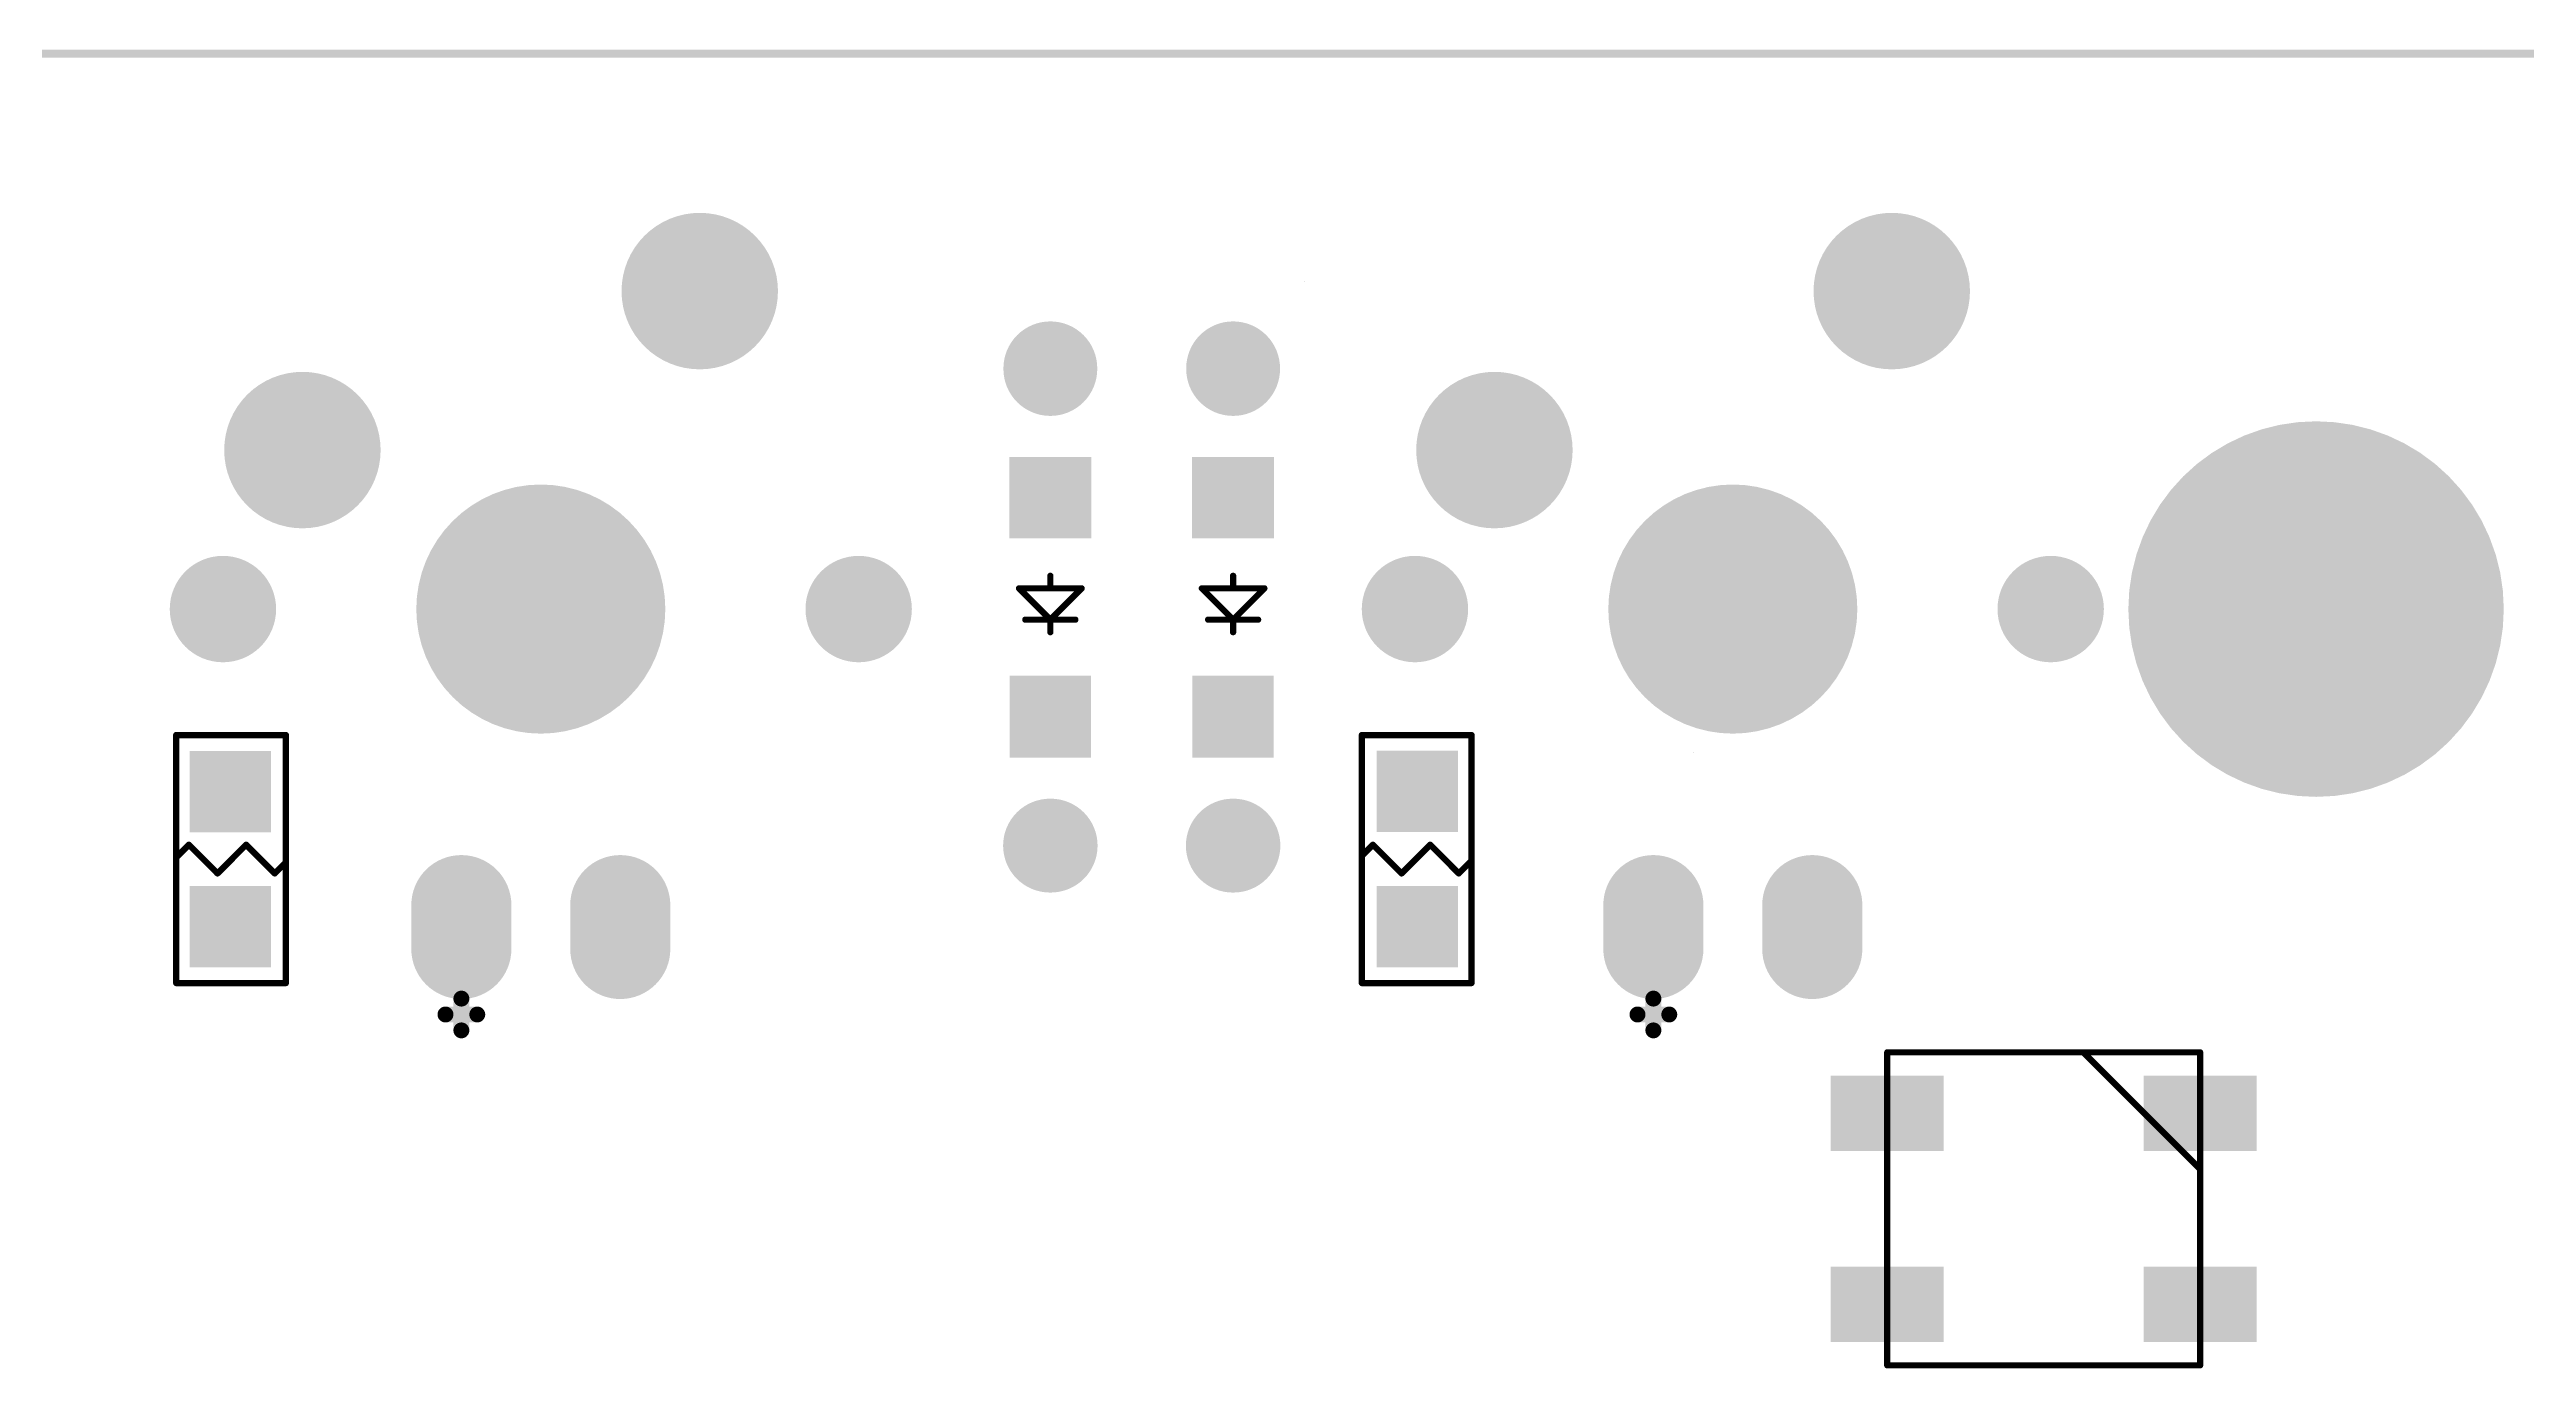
# Model space of a CAD drawing. Extents: x 407 to 769, y 688 to 804.
# Drawn here: x 485.09 to 524.68, y 781.6 to 802.67 of the extents above; entities that cross this region are included whole.
import ezdxf

# ---------------------------------------------------------------- set-up
doc = ezdxf.new("R2010")
doc.units = 0
doc.layers.get('0').update_dxf_attribs({"linetype": 'CONTINUOUS'})
for name, color, linetype in [('BOTTOMOVERLAY', 54, 'CONTINUOUS'), ('BOTTOMPASTE', 16, 'CONTINUOUS'), ('BOTTOMSOLDER', 6, 'CONTINUOUS'), ('KEEPOUTLAYER', 6, 'CONTINUOUS'), ('MULTILAYER', 9, 'CONTINUOUS'), ('TOPSOLDER', 216, 'CONTINUOUS')]:
    doc.layers.add(name, color=color, linetype=linetype)

# ---------------------------------------------------------------- blocks, each defined once
blk = doc.blocks.new('IN4148G_B_117')
at = {"layer": 'BOTTOMOVERLAY', "const_width": 0.1}
for points in [[(0, 0.4), (0, 0.2)], [(0, 0.2), (-0.5, -0.3)], [(0.4, 0.2), (-0.4, 0.2)], [(0.5, -0.3), (0, 0.2)], [(0.5, -0.3), (-0.5, -0.3)], [(0, -0.3), (0, -0.5)]]:
    blk.add_lwpolyline(points, dxfattribs=at)
at = {"layer": 'BOTTOMOVERLAY', "const_width": 0.05}
for points in [[(-0.025, 0.4, 1), (0.025, 0.4, 1)], [(-0.425, 0.2, 1), (-0.375, 0.2, 1)], [(-0.025, 0.2, 1), (0.025, 0.2, 1)], [(-0.025, 0.2, 1), (0.025, 0.2, 1)], [(-0.025, 0.2, 1), (0.025, 0.2, 1)], [(0.375, 0.2, 1), (0.425, 0.2, 1)], [(-0.525, -0.3, 1), (-0.475, -0.3, 1)], [(-0.525, -0.3, 1), (-0.475, -0.3, 1)], [(-0.025, -0.3, 1), (0.025, -0.3, 1)], [(0.475, -0.3, 1), (0.525, -0.3, 1)], [(0.475, -0.3, 1), (0.525, -0.3, 1)], [(-0.025, -0.5, 1), (0.025, -0.5, 1)]]:
    blk.add_lwpolyline(points, format="xyb", close=True, dxfattribs=at)
at = {"layer": 'BOTTOMPASTE'}
for points in [[(-0.65, 1.095), (0.65, 1.095), (-0.65, 2.405), (0.65, 2.405)], [(-0.655, -2.4), (0.655, -2.4), (-0.655, -1.1), (0.655, -1.1)]]:
    blk.add_solid(points, dxfattribs=at)
at = {"layer": 'BOTTOMSOLDER', "const_width": 1.5}
for points in [[(0.005, 3.81), (-0.005, 3.81)], [(0, -3.805), (0, -3.815)]]:
    blk.add_lwpolyline(points, dxfattribs=at)
at = {"layer": 'BOTTOMSOLDER', "const_width": 0.75}
for points in [[(-0.38, 3.81, 1), (0.37, 3.81, 1)], [(-0.37, 3.81, 1), (0.38, 3.81, 1)], [(-0.375, -3.805, 1), (0.375, -3.805, 1)], [(-0.375, -3.815, 1), (0.375, -3.815, 1)]]:
    blk.add_lwpolyline(points, format="xyb", close=True, dxfattribs=at)
at = {"layer": 'BOTTOMSOLDER'}
for points in [[(-0.65, 1.095), (0.65, 1.095), (-0.65, 2.405), (0.65, 2.405)], [(-0.655, -2.4), (0.655, -2.4), (-0.655, -1.1), (0.655, -1.1)]]:
    blk.add_solid(points, dxfattribs=at)
at = {"layer": 'MULTILAYER', "const_width": 1.5}
for points in [[(0.005, 3.81), (-0.005, 3.81)], [(0, -3.805), (0, -3.815)]]:
    blk.add_lwpolyline(points, dxfattribs=at)
at = {"layer": 'MULTILAYER', "const_width": 0.75}
for points in [[(-0.38, 3.81, 1), (0.37, 3.81, 1)], [(-0.37, 3.81, 1), (0.38, 3.81, 1)], [(-0.375, -3.805, 1), (0.375, -3.805, 1)], [(-0.375, -3.815, 1), (0.375, -3.815, 1)]]:
    blk.add_lwpolyline(points, format="xyb", close=True, dxfattribs=at)
blk = doc.blocks.new('IN4148G_B_118')
at = {"layer": 'BOTTOMOVERLAY', "const_width": 0.1}
for points in [[(0, 0.4), (0, 0.2)], [(0, 0.2), (-0.5, -0.3)], [(0.4, 0.2), (-0.4, 0.2)], [(0.5, -0.3), (0, 0.2)], [(0.5, -0.3), (-0.5, -0.3)], [(0, -0.3), (0, -0.5)]]:
    blk.add_lwpolyline(points, dxfattribs=at)
at = {"layer": 'BOTTOMOVERLAY', "const_width": 0.05}
for points in [[(-0.025, 0.4, 1), (0.025, 0.4, 1)], [(-0.425, 0.2, 1), (-0.375, 0.2, 1)], [(-0.025, 0.2, 1), (0.025, 0.2, 1)], [(-0.025, 0.2, 1), (0.025, 0.2, 1)], [(-0.025, 0.2, 1), (0.025, 0.2, 1)], [(0.375, 0.2, 1), (0.425, 0.2, 1)], [(-0.525, -0.3, 1), (-0.475, -0.3, 1)], [(-0.525, -0.3, 1), (-0.475, -0.3, 1)], [(-0.025, -0.3, 1), (0.025, -0.3, 1)], [(0.475, -0.3, 1), (0.525, -0.3, 1)], [(0.475, -0.3, 1), (0.525, -0.3, 1)], [(-0.025, -0.5, 1), (0.025, -0.5, 1)]]:
    blk.add_lwpolyline(points, format="xyb", close=True, dxfattribs=at)
at = {"layer": 'BOTTOMPASTE'}
for points in [[(-0.65, 1.095), (0.65, 1.095), (-0.65, 2.405), (0.65, 2.405)], [(-0.655, -2.4), (0.655, -2.4), (-0.655, -1.1), (0.655, -1.1)]]:
    blk.add_solid(points, dxfattribs=at)
at = {"layer": 'BOTTOMSOLDER', "const_width": 1.5}
for points in [[(0.005, 3.81), (-0.005, 3.81)], [(0, -3.805), (0, -3.815)]]:
    blk.add_lwpolyline(points, dxfattribs=at)
at = {"layer": 'BOTTOMSOLDER', "const_width": 0.75}
for points in [[(-0.38, 3.81, 1), (0.37, 3.81, 1)], [(-0.37, 3.81, 1), (0.38, 3.81, 1)], [(-0.375, -3.805, 1), (0.375, -3.805, 1)], [(-0.375, -3.815, 1), (0.375, -3.815, 1)]]:
    blk.add_lwpolyline(points, format="xyb", close=True, dxfattribs=at)
at = {"layer": 'BOTTOMSOLDER'}
for points in [[(-0.65, 1.095), (0.65, 1.095), (-0.65, 2.405), (0.65, 2.405)], [(-0.655, -2.4), (0.655, -2.4), (-0.655, -1.1), (0.655, -1.1)]]:
    blk.add_solid(points, dxfattribs=at)
at = {"layer": 'MULTILAYER', "const_width": 1.5}
for points in [[(0.005, 3.81), (-0.005, 3.81)], [(0, -3.805), (0, -3.815)]]:
    blk.add_lwpolyline(points, dxfattribs=at)
at = {"layer": 'MULTILAYER', "const_width": 0.75}
for points in [[(-0.38, 3.81, 1), (0.37, 3.81, 1)], [(-0.37, 3.81, 1), (0.38, 3.81, 1)], [(-0.375, -3.805, 1), (0.375, -3.805, 1)], [(-0.375, -3.815, 1), (0.375, -3.815, 1)]]:
    blk.add_lwpolyline(points, format="xyb", close=True, dxfattribs=at)
blk = doc.blocks.new('RGB_WS2812B_B_152')
at = {"layer": 'BOTTOMOVERLAY', "const_width": 0.1}
for points in [[(-2.5, 0), (-2.5, 2.5)], [(-2.5, 2.5), (2.5, 2.5)], [(0.635, 2.5), (2.5, 0.635)], [(2.5, -2.5), (2.5, 2.5)], [(-2.5, -2.5), (-2.5, 0)], [(-2.5, -2.5), (0, -2.5)], [(0, -2.5), (2.5, -2.5)]]:
    blk.add_lwpolyline(points, dxfattribs=at)
at = {"layer": 'BOTTOMOVERLAY', "const_width": 0.05}
for points in [[(-2.525, 2.5, 1), (-2.475, 2.5, 1)], [(-2.525, 2.5, 1), (-2.475, 2.5, 1)], [(0.61, 2.5, 1), (0.66, 2.5, 1)], [(2.475, 2.5, 1), (2.525, 2.5, 1)], [(2.475, 2.5, 1), (2.525, 2.5, 1)], [(2.475, 0.635, 1), (2.525, 0.635, 1)], [(-2.525, 0, 1), (-2.475, 0, 1)], [(-2.525, 0, 1), (-2.475, 0, 1)], [(-2.525, -2.5, 1), (-2.475, -2.5, 1)], [(-2.525, -2.5, 1), (-2.475, -2.5, 1)], [(-0.025, -2.5, 1), (0.025, -2.5, 1)], [(-0.025, -2.5, 1), (0.025, -2.5, 1)], [(2.475, -2.5, 1), (2.525, -2.5, 1)], [(2.475, -2.5, 1), (2.525, -2.5, 1)]]:
    blk.add_lwpolyline(points, format="xyb", close=True, dxfattribs=at)
at = {"layer": 'BOTTOMPASTE'}
for points in [[(-3.3, 1.024), (-1.7, 1.024), (-3.3, 2.024), (-1.7, 2.024)], [(1.7, 1.024), (3.3, 1.024), (1.7, 2.024), (3.3, 2.024)], [(-3.3, -2.024), (-1.7, -2.024), (-3.3, -1.024), (-1.7, -1.024)], [(1.7, -2.024), (3.3, -2.024), (1.7, -1.024), (3.3, -1.024)]]:
    blk.add_solid(points, dxfattribs=at)
at = {"layer": 'BOTTOMSOLDER'}
for points in [[(-3.402, 0.922), (-1.598, 0.922), (-3.402, 2.126), (-1.598, 2.126)], [(1.598, 0.922), (3.402, 0.922), (1.598, 2.126), (3.402, 2.126)], [(-3.402, -2.126), (-1.598, -2.126), (-3.402, -0.922), (-1.598, -0.922)], [(1.598, -2.126), (3.402, -2.126), (1.598, -0.922), (3.402, -0.922)]]:
    blk.add_solid(points, dxfattribs=at)
blk = doc.blocks.new('R0805_B_188')
at = {"layer": 'BOTTOMOVERLAY', "const_width": 0.1}
for points in [[(0.864, 1.981), (-0.889, 1.981)], [(-0.889, 1.981), (-0.889, -1.981)], [(0.864, 1.981), (0.864, -1.981)], [(-0.686, 0.229), (-0.889, 0.025)], [(-0.229, -0.229), (-0.686, 0.229)], [(0, 0), (-0.229, -0.229)], [(0.229, 0.229), (0, 0)], [(0.686, -0.229), (0.229, 0.229)], [(0.864, -0.051), (0.686, -0.229)], [(0.864, -1.981), (-0.889, -1.981)]]:
    blk.add_lwpolyline(points, dxfattribs=at)
at = {"layer": 'BOTTOMOVERLAY', "const_width": 0.05}
for points in [[(-0.914, 1.981, 1), (-0.864, 1.981, 1)], [(-0.914, 1.981, 1), (-0.864, 1.981, 1)], [(0.839, 1.981, 1), (0.889, 1.981, 1)], [(0.839, 1.981, 1), (0.889, 1.981, 1)], [(-0.914, 0.025, 1), (-0.864, 0.025, 1)], [(-0.711, 0.229, 1), (-0.661, 0.229, 1)], [(-0.711, 0.229, 1), (-0.661, 0.229, 1)], [(-0.025, 0, 1), (0.025, 0, 1)], [(-0.025, 0, 1), (0.025, 0, 1)], [(0.204, 0.229, 1), (0.254, 0.229, 1)], [(0.204, 0.229, 1), (0.254, 0.229, 1)], [(-0.254, -0.229, 1), (-0.204, -0.229, 1)], [(-0.254, -0.229, 1), (-0.204, -0.229, 1)], [(0.661, -0.229, 1), (0.711, -0.229, 1)], [(0.661, -0.229, 1), (0.711, -0.229, 1)], [(0.839, -0.051, 1), (0.889, -0.051, 1)], [(-0.914, -1.981, 1), (-0.864, -1.981, 1)], [(-0.914, -1.981, 1), (-0.864, -1.981, 1)], [(0.839, -1.981, 1), (0.889, -1.981, 1)], [(0.839, -1.981, 1), (0.889, -1.981, 1)]]:
    blk.add_lwpolyline(points, format="xyb", close=True, dxfattribs=at)
at = {"layer": 'BOTTOMPASTE'}
for points in [[(0.625, 0.428), (0.625, 1.728), (-0.675, 0.428), (-0.675, 1.728)], [(0.625, -1.731), (0.625, -0.431), (-0.675, -1.731), (-0.675, -0.431)]]:
    blk.add_solid(points, dxfattribs=at)
at = {"layer": 'BOTTOMSOLDER'}
for points in [[(0.625, 0.428), (0.625, 1.728), (-0.675, 0.428), (-0.675, 1.728)], [(0.625, -1.731), (0.625, -0.431), (-0.675, -1.731), (-0.675, -0.431)]]:
    blk.add_solid(points, dxfattribs=at)
blk = doc.blocks.new('R0805_B_193')
at = {"layer": 'BOTTOMOVERLAY', "const_width": 0.1}
for points in [[(-0.889, 1.981), (0.864, 1.981)], [(-0.889, -1.981), (-0.889, 1.981)], [(0.864, -1.981), (0.864, 1.981)], [(-0.889, 0.025), (-0.686, 0.229)], [(-0.686, 0.229), (-0.229, -0.229)], [(-0.229, -0.229), (0, 0)], [(0, 0), (0.229, 0.229)], [(0.229, 0.229), (0.686, -0.229)], [(0.686, -0.229), (0.864, -0.051)], [(-0.889, -1.981), (0.864, -1.981)]]:
    blk.add_lwpolyline(points, dxfattribs=at)
at = {"layer": 'BOTTOMOVERLAY', "const_width": 0.05}
for points in [[(-0.914, 1.981, 1), (-0.864, 1.981, 1)], [(-0.914, 1.981, 1), (-0.864, 1.981, 1)], [(0.839, 1.981, 1), (0.889, 1.981, 1)], [(0.839, 1.981, 1), (0.889, 1.981, 1)], [(-0.914, 0.025, 1), (-0.864, 0.025, 1)], [(-0.711, 0.229, 1), (-0.661, 0.229, 1)], [(-0.711, 0.229, 1), (-0.661, 0.229, 1)], [(-0.025, 0, 1), (0.025, 0, 1)], [(-0.025, 0, 1), (0.025, 0, 1)], [(0.204, 0.229, 1), (0.254, 0.229, 1)], [(0.204, 0.229, 1), (0.254, 0.229, 1)], [(-0.254, -0.229, 1), (-0.204, -0.229, 1)], [(-0.254, -0.229, 1), (-0.204, -0.229, 1)], [(0.661, -0.229, 1), (0.711, -0.229, 1)], [(0.661, -0.229, 1), (0.711, -0.229, 1)], [(0.839, -0.051, 1), (0.889, -0.051, 1)], [(-0.914, -1.981, 1), (-0.864, -1.981, 1)], [(-0.914, -1.981, 1), (-0.864, -1.981, 1)], [(0.839, -1.981, 1), (0.889, -1.981, 1)], [(0.839, -1.981, 1), (0.889, -1.981, 1)]]:
    blk.add_lwpolyline(points, format="xyb", close=True, dxfattribs=at)
at = {"layer": 'BOTTOMPASTE'}
for points in [[(0.625, 0.428), (0.625, 1.728), (-0.675, 0.428), (-0.675, 1.728)], [(0.625, -1.731), (0.625, -0.431), (-0.675, -1.731), (-0.675, -0.431)]]:
    blk.add_solid(points, dxfattribs=at)
at = {"layer": 'BOTTOMSOLDER'}
for points in [[(0.625, 0.428), (0.625, 1.728), (-0.675, 0.428), (-0.675, 1.728)], [(0.625, -1.731), (0.625, -0.431), (-0.675, -1.731), (-0.675, -0.431)]]:
    blk.add_solid(points, dxfattribs=at)
blk = doc.blocks.new('MX1UP__B_323')
at = {"layer": 'BOTTOMOVERLAY', "const_width": 0.254}
for points in [[(-1.27, -6.731), (-1.27, -6.223)], [(-1.524, -6.477), (-1.016, -6.477)]]:
    blk.add_lwpolyline(points, dxfattribs=at)
at = {"layer": 'BOTTOMOVERLAY', "const_width": 0.127}
for points in [[(-1.333, -6.223, 1), (-1.206, -6.223, 1)], [(-1.587, -6.477, 1), (-1.46, -6.477, 1)], [(-1.333, -6.731, 1), (-1.206, -6.731, 1)], [(-1.079, -6.477, 1), (-0.952, -6.477, 1)]]:
    blk.add_lwpolyline(points, format="xyb", close=True, dxfattribs=at)
at = {"layer": 'BOTTOMSOLDER'}
for points, const_width in [([(1.915, 5.08, 1), (3.165, 5.08, 1)], 1.25), ([(-4.435, 2.54, 1), (-3.185, 2.54, 1)], 1.25), ([(-0.995, 0, 1), (0.995, 0, 1)], 1.99), ([(-5.505, 0, 1), (-4.655, 0, 1)], 0.85), ([(4.655, 0, 1), (5.505, 0, 1)], 0.85), ([(-1.67, -4.73, 1), (-0.87, -4.73, 1)], 0.8), ([(0.87, -4.73, 1), (1.67, -4.73, 1)], 0.8), ([(-1.67, -5.43, 1), (-0.87, -5.43, 1)], 0.8), ([(0.87, -5.43, 1), (1.67, -5.43, 1)], 0.8)]:
    blk.add_lwpolyline(points, format="xyb", close=True, dxfattribs=dict(at, const_width=const_width))
at = {"layer": 'BOTTOMSOLDER', "const_width": 1.6}
for points in [[(-1.27, -5.43), (-1.27, -4.73)], [(1.27, -5.43), (1.27, -4.73)]]:
    blk.add_lwpolyline(points, dxfattribs=at)
at = {"layer": 'MULTILAYER'}
for points, const_width in [([(1.915, 5.08, 1), (3.165, 5.08, 1)], 1.25), ([(-4.435, 2.54, 1), (-3.185, 2.54, 1)], 1.25), ([(-0.995, 0, 1), (0.995, 0, 1)], 1.99), ([(-5.505, 0, 1), (-4.655, 0, 1)], 0.85), ([(4.655, 0, 1), (5.505, 0, 1)], 0.85), ([(-1.67, -4.73, 1), (-0.87, -4.73, 1)], 0.8), ([(0.87, -4.73, 1), (1.67, -4.73, 1)], 0.8), ([(-1.67, -5.43, 1), (-0.87, -5.43, 1)], 0.8), ([(0.87, -5.43, 1), (1.67, -5.43, 1)], 0.8)]:
    blk.add_lwpolyline(points, format="xyb", close=True, dxfattribs=dict(at, const_width=const_width))
at = {"layer": 'MULTILAYER', "const_width": 1.6}
for points in [[(-1.27, -5.43), (-1.27, -4.73)], [(1.27, -5.43), (1.27, -4.73)]]:
    blk.add_lwpolyline(points, dxfattribs=at)
at = {"layer": 'TOPSOLDER'}
for points, const_width in [([(1.915, 5.08, 1), (3.165, 5.08, 1)], 1.25), ([(-4.435, 2.54, 1), (-3.185, 2.54, 1)], 1.25), ([(-0.995, 0, 1), (0.995, 0, 1)], 1.99), ([(-5.505, 0, 1), (-4.655, 0, 1)], 0.85), ([(4.655, 0, 1), (5.505, 0, 1)], 0.85), ([(-1.67, -4.73, 1), (-0.87, -4.73, 1)], 0.8), ([(0.87, -4.73, 1), (1.67, -4.73, 1)], 0.8), ([(-1.67, -5.43, 1), (-0.87, -5.43, 1)], 0.8), ([(0.87, -5.43, 1), (1.67, -5.43, 1)], 0.8)]:
    blk.add_lwpolyline(points, format="xyb", close=True, dxfattribs=dict(at, const_width=const_width))
at = {"layer": 'TOPSOLDER', "const_width": 1.6}
for points in [[(-1.27, -5.43), (-1.27, -4.73)], [(1.27, -5.43), (1.27, -4.73)]]:
    blk.add_lwpolyline(points, dxfattribs=at)
blk = doc.blocks.new('MX1UP__B_324')
at = {"layer": 'BOTTOMOVERLAY', "const_width": 0.254}
for points in [[(-1.27, -6.731), (-1.27, -6.223)], [(-1.524, -6.477), (-1.016, -6.477)]]:
    blk.add_lwpolyline(points, dxfattribs=at)
at = {"layer": 'BOTTOMOVERLAY', "const_width": 0.127}
for points in [[(-1.333, -6.223, 1), (-1.206, -6.223, 1)], [(-1.587, -6.477, 1), (-1.46, -6.477, 1)], [(-1.333, -6.731, 1), (-1.206, -6.731, 1)], [(-1.079, -6.477, 1), (-0.952, -6.477, 1)]]:
    blk.add_lwpolyline(points, format="xyb", close=True, dxfattribs=at)
at = {"layer": 'BOTTOMSOLDER'}
for points, const_width in [([(1.915, 5.08, 1), (3.165, 5.08, 1)], 1.25), ([(-4.435, 2.54, 1), (-3.185, 2.54, 1)], 1.25), ([(-0.995, 0, 1), (0.995, 0, 1)], 1.99), ([(-5.505, 0, 1), (-4.655, 0, 1)], 0.85), ([(4.655, 0, 1), (5.505, 0, 1)], 0.85), ([(-1.67, -4.73, 1), (-0.87, -4.73, 1)], 0.8), ([(0.87, -4.73, 1), (1.67, -4.73, 1)], 0.8), ([(-1.67, -5.43, 1), (-0.87, -5.43, 1)], 0.8), ([(0.87, -5.43, 1), (1.67, -5.43, 1)], 0.8)]:
    blk.add_lwpolyline(points, format="xyb", close=True, dxfattribs=dict(at, const_width=const_width))
at = {"layer": 'BOTTOMSOLDER', "const_width": 1.6}
for points in [[(-1.27, -5.43), (-1.27, -4.73)], [(1.27, -5.43), (1.27, -4.73)]]:
    blk.add_lwpolyline(points, dxfattribs=at)
at = {"layer": 'MULTILAYER'}
for points, const_width in [([(1.915, 5.08, 1), (3.165, 5.08, 1)], 1.25), ([(-4.435, 2.54, 1), (-3.185, 2.54, 1)], 1.25), ([(-0.995, 0, 1), (0.995, 0, 1)], 1.99), ([(-5.505, 0, 1), (-4.655, 0, 1)], 0.85), ([(4.655, 0, 1), (5.505, 0, 1)], 0.85), ([(-1.67, -4.73, 1), (-0.87, -4.73, 1)], 0.8), ([(0.87, -4.73, 1), (1.67, -4.73, 1)], 0.8), ([(-1.67, -5.43, 1), (-0.87, -5.43, 1)], 0.8), ([(0.87, -5.43, 1), (1.67, -5.43, 1)], 0.8)]:
    blk.add_lwpolyline(points, format="xyb", close=True, dxfattribs=dict(at, const_width=const_width))
at = {"layer": 'MULTILAYER', "const_width": 1.6}
for points in [[(-1.27, -5.43), (-1.27, -4.73)], [(1.27, -5.43), (1.27, -4.73)]]:
    blk.add_lwpolyline(points, dxfattribs=at)
at = {"layer": 'TOPSOLDER'}
for points, const_width in [([(1.915, 5.08, 1), (3.165, 5.08, 1)], 1.25), ([(-4.435, 2.54, 1), (-3.185, 2.54, 1)], 1.25), ([(-0.995, 0, 1), (0.995, 0, 1)], 1.99), ([(-5.505, 0, 1), (-4.655, 0, 1)], 0.85), ([(4.655, 0, 1), (5.505, 0, 1)], 0.85), ([(-1.67, -4.73, 1), (-0.87, -4.73, 1)], 0.8), ([(0.87, -4.73, 1), (1.67, -4.73, 1)], 0.8), ([(-1.67, -5.43, 1), (-0.87, -5.43, 1)], 0.8), ([(0.87, -5.43, 1), (1.67, -5.43, 1)], 0.8)]:
    blk.add_lwpolyline(points, format="xyb", close=True, dxfattribs=dict(at, const_width=const_width))
at = {"layer": 'TOPSOLDER', "const_width": 1.6}
for points in [[(-1.27, -5.43), (-1.27, -4.73)], [(1.27, -5.43), (1.27, -4.73)]]:
    blk.add_lwpolyline(points, dxfattribs=at)

msp = doc.modelspace()

# ---------------------------------------------------------------- linework, layer by layer
at = {"layer": 'BOTTOMSOLDER', "const_width": 3}
msp.add_lwpolyline([(519.817, 793.731, 1), (522.817, 793.731, 1)], format="xyb", close=True, dxfattribs=at)
at = {"layer": 'KEEPOUTLAYER', "const_width": 0.127}
msp.add_lwpolyline([(439.946, 802.606), (574.088, 802.606)], dxfattribs=at)
at = {"layer": 'MULTILAYER', "const_width": 3}
msp.add_lwpolyline([(519.817, 793.731, 1), (522.817, 793.731, 1)], format="xyb", close=True, dxfattribs=at)
at = {"layer": 'TOPSOLDER', "const_width": 3}
msp.add_lwpolyline([(519.817, 793.731, 1), (522.817, 793.731, 1)], format="xyb", close=True, dxfattribs=at)

# ---------------------------------------------------------------- block references
for name, p in [('MX1UP__B_324', (492.946, 793.731)), ('MX1UP__B_323', (511.996, 793.731)), ('RGB_WS2812B_B_152', (516.964, 784.149))]:
    msp.add_blockref(name, p)
for name, p, rotation in [('IN4148G_B_118', (501.089, 793.762), 180), ('IN4148G_B_117', (504.01, 793.762), 180), ('R0805_B_193', (488.008, 789.737), 360), ('R0805_B_188', (506.931, 789.737), 180)]:
    msp.add_blockref(name, p, dxfattribs=dict(rotation=rotation))

# ---------------------------------------------------------------- texts
at = {"layer": 'BOTTOMOVERLAY', "text_generation_flag": 2}
for s, rotation, p in [('D80', 360, (502.232, 798.969)), ('D81', 360, (505.153, 798.969)), ('F5', 180, (511.361, 791.445)), ('F4', 180, (491.93, 791.064)), ('R86', 180, (487.246, 787.07)), ('R96', 180, (505.915, 787.07))]:
    msp.add_text(s, height=0.001, rotation=rotation, dxfattribs=at).set_placement(p)

doc.saveas('drawing.dxf')
